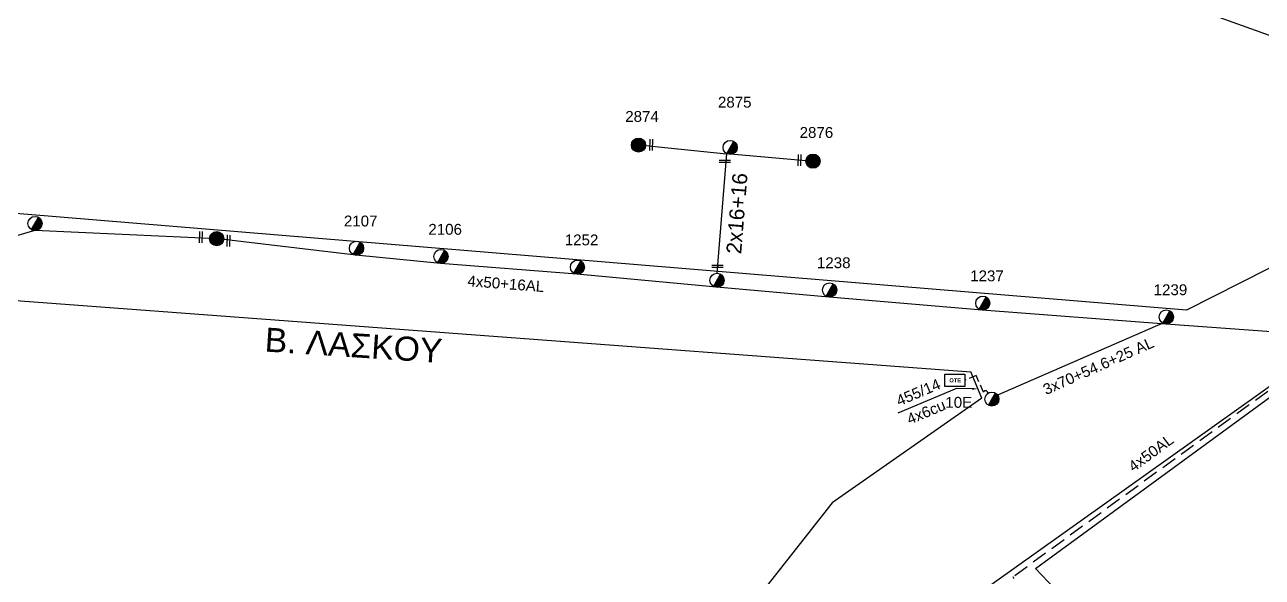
# Model space of a CAD drawing. Header units: millimetres. Extents: x 1421 to 7149, y 887 to 1917.
# Drawn here: x 6405.1 to 6611, y 1069.3 to 1161.2 of the extents above; entities that cross this region are included whole.
import ezdxf
from ezdxf import colors
from ezdxf.entities.mleader import LeaderData, LeaderLine
from ezdxf.enums import TextEntityAlignment as Align
from ezdxf.math import Vec2, Vec3

# ---------------------------------------------------------------- set-up
doc = ezdxf.new("R2010")
doc.units = ezdxf.units.MM
doc.linetypes.add('DASHED', pattern=[19.05, 12.7, -6.35])
for name, color, linetype in [('2x16+16', 7, 'Continuous'), ('Pillar OTE', 7, 'Continuous'), ('Άγνωστα', 7, 'Continuous'), ('Γυμνά εναέρια ΧΤ (3Φ) 4x50AL', 7, 'Continuous'), ('Γυμνά εναέρια ΧΤ και ΦΟΠ (3Φ)   4x50+16AL', 7, 'Continuous'), ('Καλώδια ΧΤ   3x150+50CU', 7, 'DASHED'), ('Μηχανική τομή', 7, 'Continuous'), ('Στύλος Ξύλινος', 7, 'Continuous'), ('Στύλος Ξύλινος @ 1', 7, 'Continuous'), ('Στύλος ΦΜ', 7, 'Continuous'), ('Στύλος ΦΜ @ 1', 7, 'Continuous'), ('Συνεστραμμένα ΧΤ   3x70+54.6+25 AL', 7, 'SYN_LINE'), ('Υπόβαθρο ΔΕΗ', 7, 'Continuous'), ('Υπόγεια καλώδια Παροχών ΧΤ   4x50AL', 7, 'DASHED'), ('Υπόγεια καλώδια Παροχών ΧΤ   4x6', 7, 'DASHED')]:
    doc.layers.add(name, color=color, linetype=linetype)
doc.styles.add('arial', font='arial.ttf')
doc.styles.get("Standard").update_dxf_attribs({"font": 'arial.ttf'})
doc.linetypes.add('SYN_LINE', pattern='A,0.5,-0.0001,["/\\/\\/\\/",Standard,S=0.1,R=0,X=0,Y=-0.05],-0.25', length=0.7501)

# ---------------------------------------------------------------- blocks, each defined once
blk = doc.blocks.new('ΥΠΑΡΧΩΝ ΞΥΛΙΝΟΣ ΣΤΥΛΟΣ')
at = {"layer": 'Στύλος Ξύλινος'}
h = blk.add_hatch(color=256, dxfattribs=at)
h.paths.add_polyline_path([(-2.62, 0, 0.270008), (-1.29, -2.28), (1.3, 2.27, 0.576266)])
h.paths.add_polyline_path([(-1.29, -2.28, 0.574793), (2.62, 0, 0.268822), (1.3, 2.27)])
blk.add_line((-1.29, -2.28), (1.3, 2.27), dxfattribs=at)
blk.add_circle((0, 0), 2.62, dxfattribs=at)
at = {"layer": 'Στύλος Ξύλινος', "flags": 4}
for tag, p in [('ΑΡΙΘΜΟΣ', (-4.91, 8.6)), ('ΤΥΠΟΣ', (-4.85, 3.39))]:
    blk.add_attdef(tag, p, '', height=4, dxfattribs=at)
blk = doc.blocks.new('ΥΠΑΡΧΩΝ ΤΣΙΜΕΝΤΕΝΙΟΣ ΣΤΥΛΟΣ')
at = {"layer": 'Στύλος ΦΜ'}
blk.add_hatch(color=256, dxfattribs=at).paths.add_polyline_path([(-1.29, -2.28, 0.574793), (2.62, 0, 0.268822), (1.3, 2.27)])
blk.add_line((-1.29, -2.28), (1.3, 2.27), dxfattribs=at)
blk.add_circle((0, 0), 2.62, dxfattribs=at)
at = {"layer": 'Στύλος ΦΜ', "flags": 4}
for tag, p in [('ΑΡΙΘΜΟΣ', (-4.68, 8.05)), ('ΤΥΠΟΣ', (-4.91, 3.03))]:
    blk.add_attdef(tag, p, '', height=4, dxfattribs=at)
blk = doc.blocks.new('ΜΗΧΑΝΙΚΗ ΤΟΜΗ')
at = {"layer": 'Μηχανική τομή', "ltscale": 40}
for p, q in [((-3.67, 1.17), (3.91, 1.17)), ((3.91, -0.38), (-3.67, -0.38))]:
    blk.add_line(p, q, dxfattribs=at)
blk = doc.blocks.new('PILLAR ΟΤΕ')
at = {"layer": 'Pillar OTE', "ltscale": 40}
blk.add_lwpolyline([(-3.31, 2.02), (3.39, 2.02), (3.39, -1.99), (-3.31, -1.99)], close=True, dxfattribs=at)
at = {"layer": 'Pillar OTE', "insert": (-1.81, 0.71), "char_height": 1.3575, "width": 109.961, "attachment_point": 1}
blk.add_mtext('{\\fArial|b1|i0|c161|p34;OTE}', dxfattribs=at)

msp = doc.modelspace()

# ---------------------------------------------------------------- linework, layer by layer
at = {"layer": '2x16+16', "color": 1, "lineweight": -3, "ltscale": 0.2}
for points in [[(6521.88, 1139.63), (6508.39, 1141.02)], [(6520.29, 1119.85), (6521.89, 1139.73)], [(6521.89, 1139.73), (6535.06, 1138.57)]]:
    msp.add_lwpolyline(points, dxfattribs=at)
at = {"layer": 'Άγνωστα', "linetype": 'Continuous', "ltscale": 0.2}
msp.add_lwpolyline([(6564.35, 1099.05), (6562.49, 1103.45)], dxfattribs=at)
at = {"layer": 'Γυμνά εναέρια ΧΤ (3Φ) 4x50AL', "color": 85, "lineweight": -3, "ltscale": 0.2}
msp.add_lwpolyline([(6494.77, 1007.56), (6508.74, 1025.83), (6514.95, 1030.51), (6538.76, 1048.08), (6566.45, 1068.46), (6621.32, 1107.54)], dxfattribs=at)
at = {"layer": 'Γυμνά εναέρια ΧΤ και ΦΟΠ (3Φ)   4x50+16AL', "color": 1, "linetype": 'Continuous', "lineweight": -3, "ltscale": 0.2}
for points in [[(6435.88, 1125.61), (6406.78, 1126.94), (6380.28, 1119.23), (6343.46, 1104.41)], [(6622.45, 1109.39), (6594.93, 1111.39), (6564.4, 1113.7), (6538.91, 1115.88), (6520.18, 1117.5), (6496.95, 1119.68), (6474.27, 1121.44), (6460.2, 1122.82), (6438.26, 1125.44)]]:
    msp.add_lwpolyline(points, dxfattribs=at)
at = {"layer": 'Καλώδια ΧΤ   3x150+50CU', "color": 5, "linetype": 'DASHED', "lineweight": -3, "ltscale": 0.2}
msp.add_lwpolyline([(6623.29, 1107.6, -0.568475), (6621.23, 1106.34), (6614.96, 1102.44), (6569.54, 1069.35, -0.807158), (6565.11, 1065.74), (6542.15, 1048.79, -0.644122), (6538.01, 1045.46), (6517.95, 1030.57, -0.691884), (6513.96, 1027.55), (6509.13, 1024.11), (6497.73, 1008.9, -0.630582), (6494.19, 1003.95), (6488.88, 998.18), (6466.36, 968.07, 0.796056), (6461.99, 964.23), (6459.8, 961.37), (6459.87, 959.68), (6454.84, 952.92, 1.060663), (6451.41, 948.67), (6437.56, 931.11, -1.137485), (6435.12, 928.02), (6432.54, 924.6, 0.987053), (6425.68, 919.04)], format="xyb", dxfattribs=at)
at = {"layer": 'Συνεστραμμένα ΧΤ   3x70+54.6+25 AL', "color": 1, "lineweight": -3, "ltscale": 20}
msp.add_lwpolyline([(6594.44, 1111.54), (6566.96, 1099.59)], dxfattribs=at)
at = {"layer": 'Υπόβαθρο ΔΕΗ', "lineweight": -3, "ltscale": 0.2}
for points in [[(6656.98, 1143.34), (6598.4, 1113.72), (6392.83, 1130.66, 0.064612), (6400.55, 1170.31, 0.137377), (6395.76, 1192.56), (6466.85, 1211.52), (6656.98, 1143.34)], [(6251.62, 1032.73, -0.641343), (6251.62, 1048.74), (6381.35, 1116.94), (6562.49, 1103.45)]]:
    msp.add_lwpolyline(points, format="xyb", dxfattribs=at)
for points in [[(6584.87, 1058.56), (6573.26, 1070.72), (6623.08, 1107.14), (6661.59, 1080.75), (6607.33, 1049.3), (6611.57, 1043.03), (6666.56, 1075.08), (6691.2, 1058.03), (6710.03, 1036.81), (6632.92, 983.62), (6581.46, 1041.66)], [(6564.35, 1099.05), (6539.42, 1081.67), (6497.6, 1028.59), (6251.62, 1032.73)]]:
    msp.add_lwpolyline(points, dxfattribs=at)
at = {"layer": 'Υπόγεια καλώδια Παροχών ΧΤ   4x6', "color": 1, "linetype": 'DASHED', "ltscale": 0.1}
msp.add_lwpolyline([(6565.34, 1099.89, 0.825589), (6564.59, 1100.05), (6563.4, 1102.84), (6561.52, 1102.04)], format="xyb", dxfattribs=at)

# ---------------------------------------------------------------- block references
at = {"layer": 'Pillar OTE', "xscale": 0.5, "yscale": 0.5, "zscale": 0.5}
msp.add_blockref('PILLAR ΟΤΕ', (6559.83, 1102.02), dxfattribs=at)
at = {"layer": 'Μηχανική τομή', "lineweight": -3}
for p, xscale, yscale, zscale, rotation in [((6509.22, 1141.23), 0.2500000000000124, 0.2500000000000124, 0.2500000000000124, 267.6485671368781), ((6521.62, 1138.54), 0.2500000000000271, 0.2500000000000271, 0.2500000000000271, 181.1727211049952), ((6533.91, 1138.67), 0.2500000000000124, 0.2500000000000124, 0.2500000000000124, 267.6485671368781), ((6434.33, 1125.87), 0.2500000000000124, 0.2500000000000124, 0.2500000000000124, 267.6485671368781), ((6438.93, 1125.28), 0.2500000000000124, 0.2500000000000124, 0.2500000000000124, 267.6485671368781), ((6520.38, 1121.08), 0.24999999999967, 0.24999999999967, 0.24999999999967, 178.8186023020033)]:
    msp.add_blockref('ΜΗΧΑΝΙΚΗ ΤΟΜΗ', p, dxfattribs=dict(at, xscale=xscale, yscale=yscale, zscale=zscale, rotation=rotation))
at = {"layer": 'Στύλος Ξύλινος @ 1', "lineweight": -3, "ltscale": 40}
ref = msp.add_blockref('ΥΠΑΡΧΩΝ ΞΥΛΙΝΟΣ ΣΤΥΛΟΣ', (6507.22, 1141.14), dxfattribs=dict(at, xscale=0.4499999999998181, yscale=0.4499999999998181, zscale=0.4499999999998181))
ref.add_attrib('ΑΡΙΘΜΟΣ', '2874', (6505.01, 1145.01), dxfattribs={"layer": 'Στύλος Ξύλινος', "height": 1.8, "flags": 4})
ref = msp.add_blockref('ΥΠΑΡΧΩΝ ΞΥΛΙΝΟΣ ΣΤΥΛΟΣ', (6536.24, 1138.47), dxfattribs=dict(at, xscale=0.4499999999998181, yscale=0.4499999999998181, zscale=0.4499999999998181))
ref.add_attrib('ΑΡΙΘΜΟΣ', '2876', (6534.02, 1142.34), dxfattribs={"layer": 'Στύλος Ξύλινος', "height": 1.8, "flags": 4})
at = {"layer": 'Στύλος Ξύλινος @ 1', "lineweight": -3, "ltscale": 40, "xscale": 0.4499999999998181, "yscale": 0.4499999999998181, "zscale": 0.4499999999998181}
msp.add_blockref('ΥΠΑΡΧΩΝ ΞΥΛΙΝΟΣ ΣΤΥΛΟΣ', (6437.06, 1125.58), dxfattribs=at)
at = {"layer": 'Στύλος ΦΜ @ 1', "lineweight": -3, "ltscale": 40}
ref = msp.add_blockref('ΥΠΑΡΧΩΝ ΤΣΙΜΕΝΤΕΝΙΟΣ ΣΤΥΛΟΣ', (6522.47, 1140.75), dxfattribs=dict(at, xscale=0.4499999999998181, yscale=0.4499999999998181, zscale=0.4499999999998181))
ref.add_attrib('ΑΡΙΘΜΟΣ', '2875', (6520.43, 1147.38), dxfattribs={"layer": 'Στύλος ΦΜ', "height": 1.8, "flags": 4})
at = {"layer": 'Στύλος ΦΜ @ 1', "lineweight": -3, "ltscale": 40, "xscale": 0.4499999999998181, "yscale": 0.4499999999998181, "zscale": 0.4499999999998181}
for p in [(6406.84, 1128.11), (6520.29, 1118.67)]:
    msp.add_blockref('ΥΠΑΡΧΩΝ ΤΣΙΜΕΝΤΕΝΙΟΣ ΣΤΥΛΟΣ', p, dxfattribs=at)
at = {"layer": 'Στύλος ΦΜ @ 1', "lineweight": -3, "ltscale": 40}
ref = msp.add_blockref('ΥΠΑΡΧΩΝ ΤΣΙΜΕΝΤΕΝΙΟΣ ΣΤΥΛΟΣ', (6460.31, 1123.99), dxfattribs=dict(at, xscale=0.4499999999998181, yscale=0.4499999999998181, zscale=0.4499999999998181))
ref.add_attrib('ΑΡΙΘΜΟΣ', '2107', (6458.21, 1127.62), dxfattribs={"layer": 'Στύλος ΦΜ', "height": 1.8, "flags": 4})
ref = msp.add_blockref('ΥΠΑΡΧΩΝ ΤΣΙΜΕΝΤΕΝΙΟΣ ΣΤΥΛΟΣ', (6474.36, 1122.62), dxfattribs=dict(at, xscale=0.4499999999998181, yscale=0.4499999999998181, zscale=0.4499999999998181))
ref.add_attrib('ΑΡΙΘΜΟΣ', '2106', (6472.26, 1126.24), dxfattribs={"layer": 'Στύλος ΦΜ', "height": 1.8, "flags": 4})
ref = msp.add_blockref('ΥΠΑΡΧΩΝ ΤΣΙΜΕΝΤΕΝΙΟΣ ΣΤΥΛΟΣ', (6497.06, 1120.85), dxfattribs=dict(at, xscale=0.4499999999998181, yscale=0.4499999999998181, zscale=0.4499999999998181))
ref.add_attrib('ΑΡΙΘΜΟΣ', '1252', (6494.95, 1124.48), dxfattribs={"layer": 'Στύλος ΦΜ', "height": 1.8, "flags": 4})
ref = msp.add_blockref('ΥΠΑΡΧΩΝ ΤΣΙΜΕΝΤΕΝΙΟΣ ΣΤΥΛΟΣ', (6539.01, 1117.05), dxfattribs=dict(at, xscale=0.4499999999998181, yscale=0.4499999999998181, zscale=0.4499999999998181))
ref.add_attrib('ΑΡΙΘΜΟΣ', '1238', (6536.9, 1120.68), dxfattribs={"layer": 'Στύλος ΦΜ', "height": 1.8, "flags": 4})
ref = msp.add_blockref('ΥΠΑΡΧΩΝ ΤΣΙΜΕΝΤΕΝΙΟΣ ΣΤΥΛΟΣ', (6564.49, 1114.87), dxfattribs=dict(at, xscale=0.4499999999998181, yscale=0.4499999999998181, zscale=0.4499999999998181))
ref.add_attrib('ΑΡΙΘΜΟΣ', '1237', (6562.39, 1118.5), dxfattribs={"layer": 'Στύλος ΦΜ', "height": 1.8, "flags": 4})
ref = msp.add_blockref('ΥΠΑΡΧΩΝ ΤΣΙΜΕΝΤΕΝΙΟΣ ΣΤΥΛΟΣ', (6595.02, 1112.57), dxfattribs=dict(at, xscale=0.4499999999998181, yscale=0.4499999999998181, zscale=0.4499999999998181))
ref.add_attrib('ΑΡΙΘΜΟΣ', '1239', (6592.91, 1116.19), dxfattribs={"layer": 'Στύλος ΦΜ', "height": 1.8, "flags": 4})
ref = msp.add_blockref('ΥΠΑΡΧΩΝ ΤΣΙΜΕΝΤΕΝΙΟΣ ΣΤΥΛΟΣ', (6566, 1098.91), dxfattribs=dict(at, xscale=0.4499999999998181, yscale=0.4499999999998181, zscale=0.4499999999998181))
ref.add_attrib('ΤΥΠΟΣ', '10Ε', (6558.26, 1097.47), dxfattribs={"layer": 'Στύλος ΦΜ', "height": 1.8, "flags": 4})

# ---------------------------------------------------------------- texts
at = {"lineweight": -3, "ltscale": 40, "insert": (6445.22, 1110.82), "char_height": 4, "width": 64.8866, "attachment_point": 1, "rotation": 356.2922, "style": 'arial'}
msp.add_mtext('Β. ΛΑΣΚΟΥ', dxfattribs=at)
at = {"layer": 'Άγνωστα', "lineweight": -3, "ltscale": 0.1}
for s, height, rotation, p in [('2x16+16', 2.5, 85.4058, (6523.59, 1129.78)), ('4x50+16AL', 1.8, 355.5487, (6485.16, 1118.09)), ('3x70+54.6+25 AL', 1.8, 24, (6583.71, 1104.42)), ('4x50AL', 1.8, 36.3471, (6592.45, 1089.97))]:
    msp.add_text(s, height=height, rotation=rotation, dxfattribs=at).set_placement(p, align=Align.MIDDLE_CENTER)
at = {"layer": 'Υπόγεια καλώδια Παροχών ΧΤ   4x50AL', "color": 7, "ltscale": 0.2}
msp.add_text('455/14', height=1.8, rotation=23, dxfattribs=at).set_placement((6553.76, 1100.04), align=Align.MIDDLE_CENTER)
at = {"layer": 'Υπόγεια καλώδια Παροχών ΧΤ   4x50AL', "color": 7, "ltscale": 0.2, "insert": (6551.62, 1096.29), "char_height": 1.8, "attachment_point": 1, "rotation": 23}
msp.add_mtext_dynamic_manual_height_columns('4x6cu', width=1.8, gutter_width=12.5, heights=[0.118], dxfattribs=at)

# ---------------------------------------------------------------- leaders
at = {"layer": 'Άγνωστα', "linetype": 'Continuous', "ltscale": 0.2}
ml = msp.add_multileader_mtext('Standard', dxfattribs=at)
ml.set_content('', color=256)
ml.set_leader_properties()
ml.build(insert=Vec2(0, 0))
ml.multileader.update_dxf_attribs({"arrow_head_size": 1})
ctx = ml.context
ctx.base_point, ctx.arrow_head_size, ctx.plane_origin, ctx.plane_x_axis, ctx.plane_y_axis = Vec3(6546.69, 1094.99), 1, Vec3(6563.7, 1100.6), Vec3(0.920505, 0.390731), Vec3(-0.390731, 0.920505)
ctx.text_align_type = 2
notes = []
notes.append((ctx, [(0, (1, 1, 0), (6560.13, 1100.7), (-0.920505, -0.390731), 10.61, [(0, [(6563.7, 1100.6)], 0, [])])]))
ctx.mtext.insert, ctx.mtext.text_direction, ctx.mtext.rotation, ctx.mtext.alignment, ctx.mtext.flow_direction = Vec3(6547.75, 1097.62), Vec3(0.920505, 0.390731), 0.401426, 3, 5
for ctx, leaders in notes:
    for number, flags, end, landing, length, lines in leaders:
        leader = LeaderData()
        leader.index, (leader.has_last_leader_line, leader.has_dogleg_vector, leader.attachment_direction) = number, flags
        leader.last_leader_point, leader.dogleg_vector, leader.dogleg_length = Vec3(end), Vec3(landing), length
        for number, points, colour, breaks in lines:
            line = LeaderLine()
            line.index, line.vertices, line.color, line.breaks = number, Vec3.list(points), colors.encode_raw_color(colour), breaks
            leader.lines.append(line)
        ctx.leaders.append(leader)

doc.saveas('drawing.dxf')
